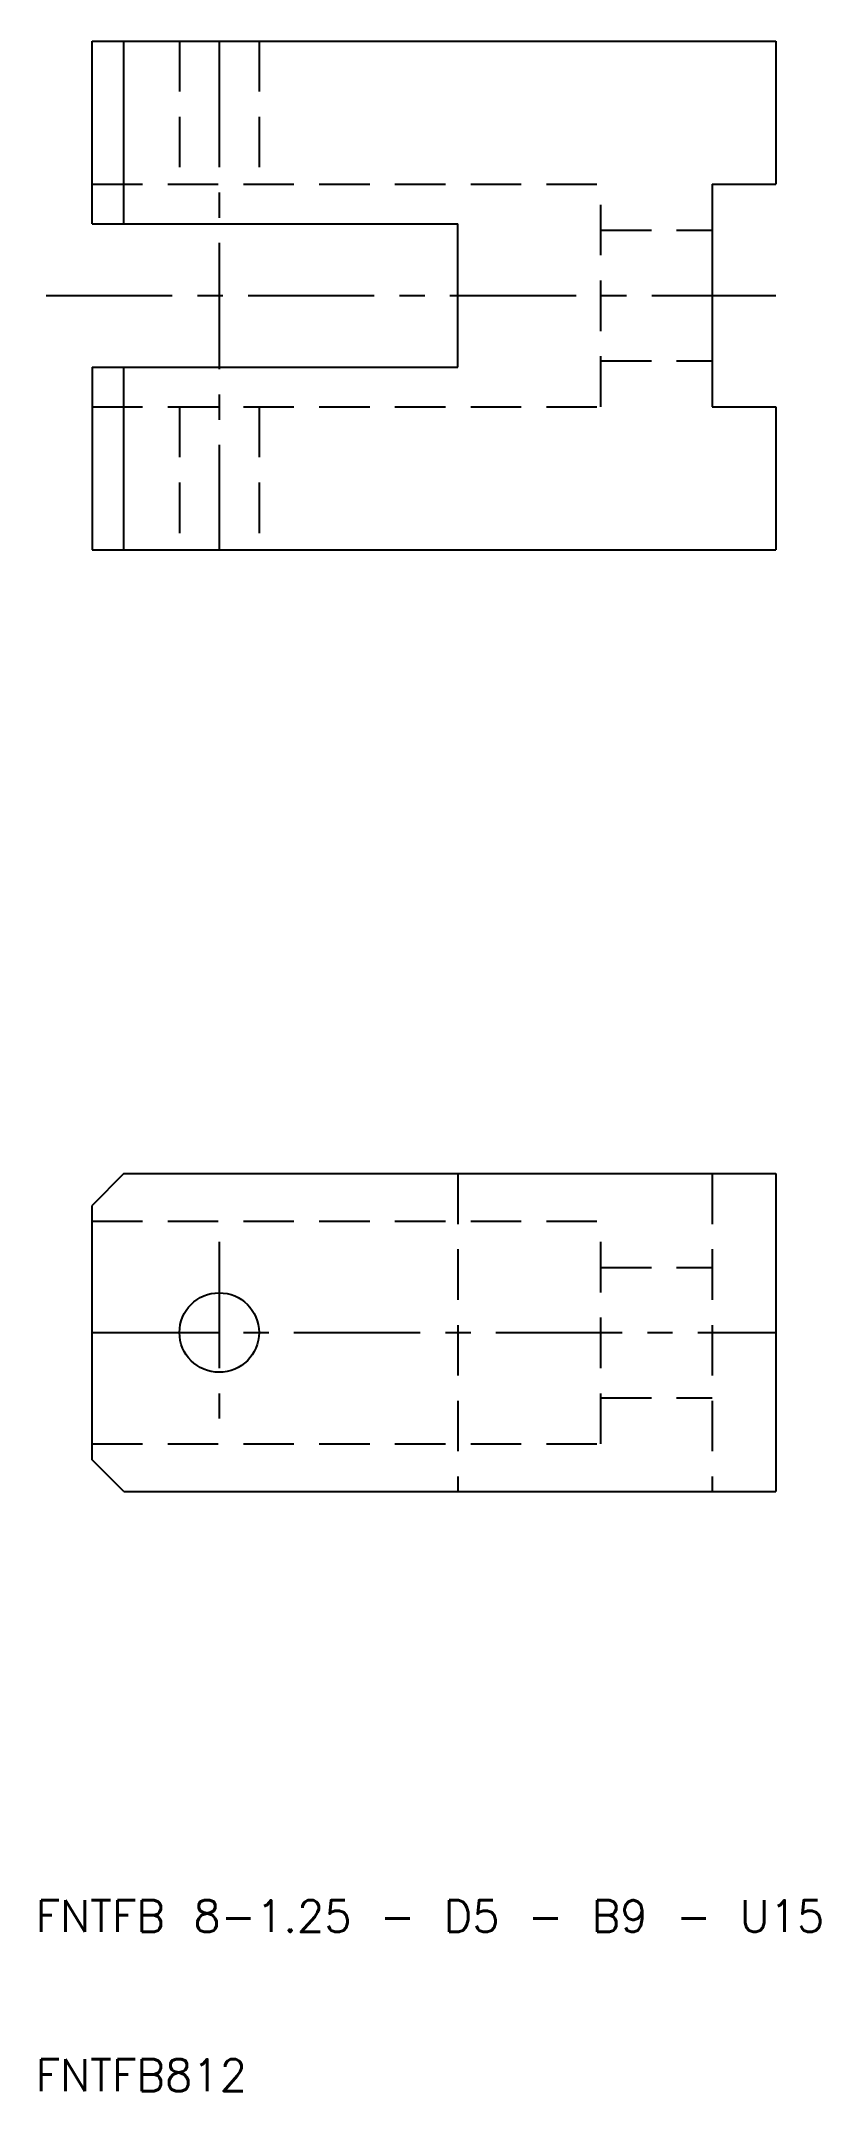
# Model space of a CAD drawing. Extents: x 670 to 719, y -183 to -54.
import ezdxf

# ---------------------------------------------------------------- set-up
doc = ezdxf.new("R2010")
doc.units = 0
doc.header["$LTSCALE"] = 0.25
doc.linetypes.add('CENTER', pattern=[50.8, 31.75, -6.35, 6.35, -6.35])
doc.linetypes.add('DASHED', pattern=[19.05, 12.7, -6.35])
doc.layers.get('0').update_dxf_attribs({"linetype": 'CONTINUOUS'})
doc.layers.add('CENTER', color=1, linetype='CENTER')
doc.styles.get("Standard").update_dxf_attribs({"font": 'txt.shx'})

msp = doc.modelspace()

# ---------------------------------------------------------------- linework, layer by layer
for p, q in [((672.74, -53.83), (715.74, -53.83)), ((672.74, -65.33), (672.74, -53.83)), ((674.74, -65.33), (674.74, -53.83)), ((715.74, -53.83), (715.74, -62.83)), ((711.74, -62.83), (711.74, -76.83)), ((711.74, -62.83), (715.74, -62.83)), ((672.74, -65.33), (695.74, -65.33)), ((695.74, -74.33), (695.74, -65.33)), ((672.74, -74.33), (695.74, -74.33)), ((672.74, -74.33), (672.74, -85.83)), ((674.74, -85.83), (674.74, -74.33)), ((711.74, -76.83), (715.74, -76.83)), ((715.74, -76.83), (715.74, -85.83)), ((672.74, -85.83), (715.74, -85.83)), ((674.74, -125.04), (672.74, -127.04)), ((674.74, -125.04), (715.74, -125.04)), ((715.74, -125.04), (715.74, -145.04)), ((672.74, -143.04), (672.74, -127.04)), ((674.74, -145.04), (672.74, -143.04)), ((674.74, -145.04), (715.74, -145.04))]:
    msp.add_line(p, q)
at = {"color": 3, "linetype": 'DASHED'}
for p, q in [((678.24, -53.83), (678.24, -62.83)), ((683.24, -53.83), (683.24, -62.83)), ((672.74, -62.83), (704.74, -62.83)), ((704.74, -76.83), (704.74, -62.83)), ((704.74, -65.73), (711.74, -65.73)), ((704.74, -73.93), (711.74, -73.93)), ((672.74, -76.83), (704.74, -76.83)), ((678.24, -76.83), (678.24, -85.83)), ((683.24, -76.83), (683.24, -85.83)), ((695.74, -125.04), (695.74, -145.04)), ((711.74, -125.04), (711.74, -145.04)), ((672.74, -128.04), (704.74, -128.04)), ((704.74, -142.04), (704.74, -128.04)), ((704.74, -130.94), (711.74, -130.94)), ((704.74, -139.14), (711.74, -139.14)), ((672.74, -142.04), (704.74, -142.04))]:
    msp.add_line(p, q, dxfattribs=at)
msp.add_circle((680.74, -135.04), 2.5)
at = {"layer": 'CENTER', "color": 1, "linetype": 'CENTER'}
for p, q in [((680.74, -53.83), (680.74, -85.83)), ((669.85, -69.83), (715.74, -69.83)), ((680.74, -129.34), (680.74, -141.44)), ((672.74, -135.04), (715.74, -135.04))]:
    msp.add_line(p, q, dxfattribs=at)

# ---------------------------------------------------------------- texts
for s, p in [('FNTFB 8-1.25 - D5 - B9 - U15', (669.19, -172.73)), ('FNTFB812', (669.19, -182.73))]:
    msp.add_text(s, height=2).set_placement(p)

doc.saveas('drawing.dxf')
